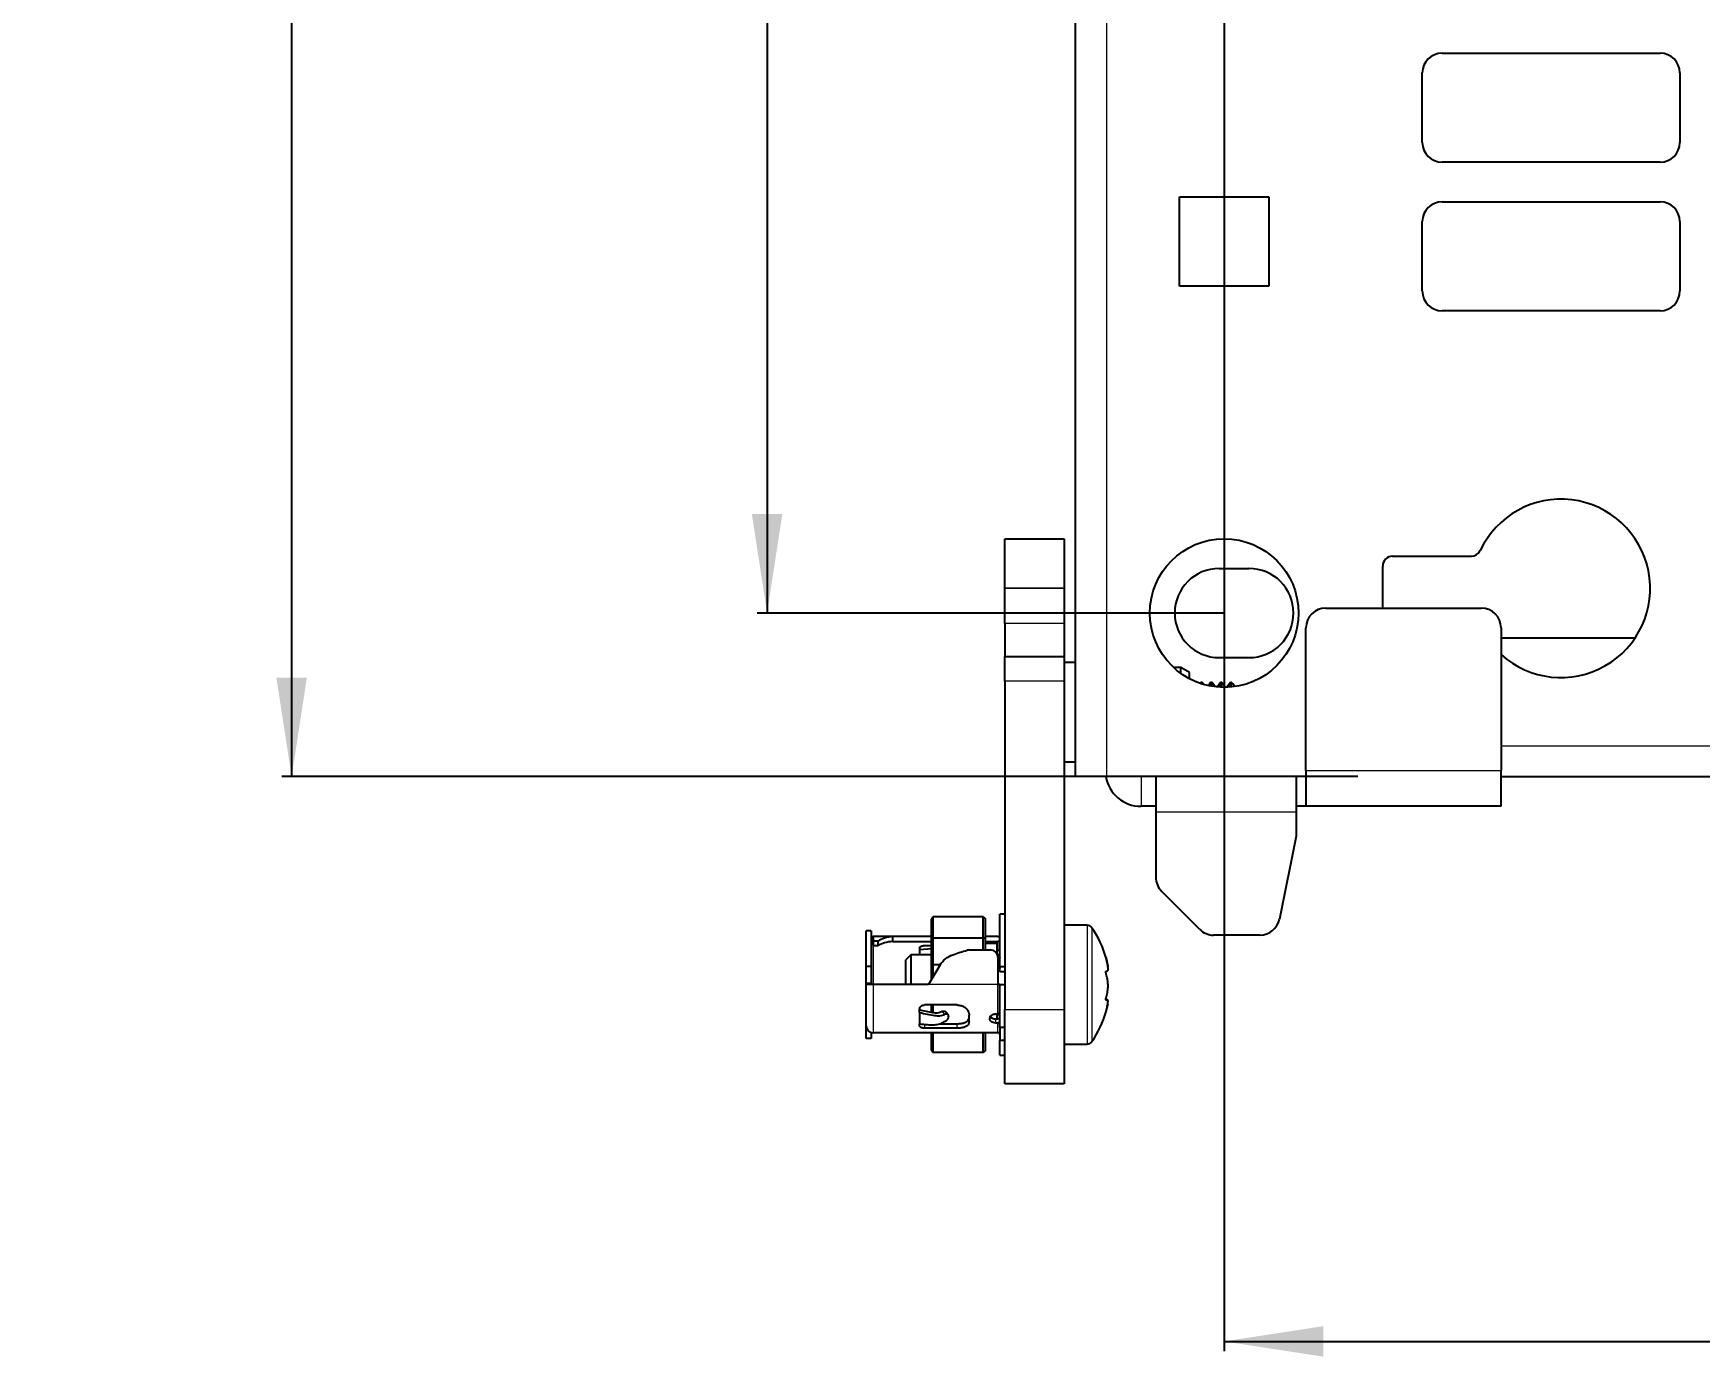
# Model space of a CAD drawing. Header units: millimetres. Extents: x -599 to 823, y -273 to 1990.
# Drawn here: x -598.6 to -430.4, y -116.8 to 16.7 of the extents above; entities that cross this region are included whole.
import ezdxf

# ---------------------------------------------------------------- set-up
doc = ezdxf.new("R2010")
doc.units = ezdxf.units.MM
doc.layers.add('FORMAT', color=7, linetype='Continuous')
doc.styles.add('SLDTEXTSTYLE0', font='TXT', dxfattribs={"width": 0.75})
doc.dimstyles.new('SLDDIMSTYLE0', dxfattribs={"dimtxt": 20, "dimasz": 10, "dimexe": 0, "dimexo": 0.0625, "dimgap": 5, "dimtad": 2, "dimdec": 1, "dimrnd": 1e-09, "dimzin": 12, "dimdsep": 46, "dimtxsty": 'SLDTEXTSTYLE0', "dimsah": 1, "dimcen": 0.09, "dimadec": 0, "dimazin": 3, "dimtfac": 1, "dimtofl": 0, "dimtmove": 0, "dimatfit": 3, "dimfxl": 0, "dimfrac": 2, "dimtolj": 1, "dimtzin": 12, "dimarcsym": 0})

# ---------------------------------------------------------------- blocks, each defined once
blk = doc.blocks.new('_D')
at = {"layer": 'FORMAT'}
for p, q in [((-464.91, 1824.76), (-573.55, 1824.76)), ((-572.55, 1824.76), (-572.55, -58.26)), ((-464.91, -58.26), (-573.55, -58.26))]:
    blk.add_line(p, q, dxfattribs=at)
for points in [[(-572.55, 1824.76), (-574.09, 1814.76), (-571.01, 1814.76)], [(-572.55, -58.26), (-571.01, -48.26), (-574.09, -48.26)]]:
    blk.add_solid(points, dxfattribs=at)
at = {"layer": 'FORMAT', "insert": (-598.33, 853.69), "char_height": 20, "attachment_point": 1, "rotation": 90, "style": 'SLDTEXTSTYLE0'}
blk.add_mtext('1883', dxfattribs=at)
blk = doc.blocks.new('_D_4')
at = {"layer": 'FORMAT'}
for p, q in [((-478.4, 883.24), (-478.4, -116.25)), ((-22.4, 883.24), (-22.4, -116.25)), ((-478.4, -115.25), (-22.4, -115.25))]:
    blk.add_line(p, q, dxfattribs=at)
for points in [[(-478.4, -115.25), (-468.4, -116.79), (-468.4, -113.71)], [(-22.4, -115.25), (-32.4, -113.71), (-32.4, -116.79)]]:
    blk.add_solid(points, dxfattribs=at)
at = {"layer": 'FORMAT', "insert": (-272.57, -89.47), "char_height": 20, "attachment_point": 1, "style": 'SLDTEXTSTYLE0'}
blk.add_mtext('456', dxfattribs=at)
blk = doc.blocks.new('_D_5')
at = {"layer": 'FORMAT'}
for p, q in [((-478.41, 1808.25), (-525.55, 1808.25)), ((-524.55, 1808.25), (-524.55, -41.75)), ((-478.41, -41.75), (-525.55, -41.75))]:
    blk.add_line(p, q, dxfattribs=at)
for points in [[(-524.55, 1808.25), (-526.09, 1798.25), (-523.01, 1798.25)], [(-524.55, -41.75), (-523.01, -31.75), (-526.09, -31.75)]]:
    blk.add_solid(points, dxfattribs=at)
at = {"layer": 'FORMAT', "insert": (-550.33, 853.69), "char_height": 20, "attachment_point": 1, "rotation": 90, "style": 'SLDTEXTSTYLE0'}
blk.add_mtext('1850', dxfattribs=at)

msp = doc.modelspace()

# ---------------------------------------------------------------- linework, layer by layer
at = {"color": 7, "linetype": 'Continuous', "lineweight": 25}
for p, q in [((-493.4, -58.25), (-493.4, 1824.75)), ((-456.4, 14.75), (-434.4, 14.75)), ((-458.4, 5.75), (-458.4, 12.75)), ((-432.4, 12.75), (-432.4, 5.75)), ((-434.4, 3.75), (-456.4, 3.75)), ((-482.9, 0.25), (-473.9, 0.25)), ((-482.9, -8.75), (-482.9, 0.25)), ((-473.9, 0.25), (-473.9, -8.75)), ((-456.4, -0.25), (-434.4, -0.25)), ((-458.4, -9.25), (-458.4, -2.25)), ((-432.4, -2.25), (-432.4, -9.25)), ((-473.9, -8.75), (-482.9, -8.75)), ((-434.4, -11.25), (-456.4, -11.25)), ((-500.55, -34.25), (-494.55, -34.25)), ((-500.55, -39.25), (-500.55, -34.25)), ((-494.55, -34.25), (-494.55, -39.25)), ((-462.4, -41.25), (-462.4, -37.01)), ((-461.4, -36.01), (-453.45, -36.01)), ((-478.9, -37.25), (-475.9, -37.25)), ((-500.55, -42.79), (-500.55, -39.25)), ((-500.55, -39.25), (-500.55, -39.25)), ((-494.55, -39.25), (-494.55, -42.79)), ((-494.55, -39.25), (-494.55, -39.25)), ((-468.15, -41.25), (-452.45, -41.25)), ((-500.55, -42.79), (-500.55, -46.14)), ((-494.55, -42.79), (-494.55, -46.14)), ((-470.15, -57.65), (-470.15, -43.25)), ((-450.45, -43.25), (-450.45, -57.65)), ((-450.45, -44.26), (-436.92, -44.26)), ((-500.55, -46.14), (-494.55, -46.14)), ((-500.55, -48.64), (-500.55, -46.14)), ((-494.55, -46.14), (-494.55, -48.64)), ((-493.4, -46.75), (-494.55, -46.75)), ((-478.9, -46.25), (-475.9, -46.25)), ((-500.55, -48.64), (-500.55, -81.75)), ((-494.55, -48.64), (-494.55, -81.75)), ((-482.77, -47.25), (-483.5, -47.25)), ((-481.9, -47.75), (-482.77, -47.25)), ((-482.77, -47.85), (-482.77, -47.25)), ((-481.9, -48.38), (-481.9, -47.75)), ((-480.77, -48.75), (-480.83, -48.84)), ((-480.63, -48.75), (-480.77, -48.75)), ((-480.77, -48.87), (-480.77, -48.75)), ((-480.49, -48.95), (-480.63, -48.75)), ((-480.63, -48.91), (-480.63, -48.75)), ((-479.77, -48.75), (-480, -49.08)), ((-479.63, -48.75), (-479.77, -48.75)), ((-479.77, -49.12), (-479.77, -48.75)), ((-479.32, -49.19), (-479.63, -48.75)), ((-479.63, -49.15), (-479.63, -48.75)), ((-478.77, -48.75), (-479.1, -49.22)), ((-478.63, -48.75), (-478.77, -48.75)), ((-478.77, -49.24), (-478.77, -48.75)), ((-478.28, -49.25), (-478.63, -48.75)), ((-478.63, -49.25), (-478.63, -48.75)), ((-477.77, -48.75), (-478.12, -49.24)), ((-477.65, -48.75), (-477.77, -48.75)), ((-477.77, -49.22), (-477.77, -48.75)), ((-477.4, -49), (-477.65, -48.75)), ((-477.65, -49.21), (-477.65, -48.75)), ((-477.4, -49.18), (-477.4, -49)), ((-494.55, -56.75), (-493.4, -56.75)), ((-490.3, -58.25), (-493.4, -58.25)), ((-485.3, -58.25), (-490.3, -58.25)), ((-471.15, -58.25), (-485.3, -58.25)), ((-485.3, -58.25), (-485.3, -61.85)), ((-471.15, -58.25), (-471.15, -61.85)), ((-470.15, -58.25), (-471.15, -58.25)), ((-470.15, -57.65), (-470.15, -61.25)), ((-450.45, -61.25), (-450.45, -57.65)), ((-450.45, -58.26), (-49.85, -58.26)), ((-485.3, -61.25), (-486.8, -61.25)), ((-485.3, -61.85), (-485.3, -68.42)), ((-470.15, -61.25), (-471.15, -61.25)), ((-471.15, -61.85), (-471.15, -64.25)), ((-450.45, -61.25), (-470.15, -61.25)), ((-471.15, -64.25), (-472.83, -72.64)), ((-480.89, -73.66), (-484.71, -69.84)), ((-500.55, -72.15), (-501.05, -72.15)), ((-501.05, -77.41), (-501.05, -72.15)), ((-514.05, -73.82), (-514.55, -73.82)), ((-514.55, -77.42), (-514.55, -73.82)), ((-514.05, -73.82), (-514.05, -77.42)), ((-507.83, -72.41), (-507.95, -72.63)), ((-507.95, -74.58), (-507.95, -72.63)), ((-507.83, -72.41), (-507.83, -74.56)), ((-502.75, -72.41), (-507.83, -72.41)), ((-502.75, -74.56), (-502.75, -72.41)), ((-502.55, -72.54), (-502.75, -72.41)), ((-502.55, -72.54), (-502.55, -74.57)), ((-492.22, -73.25), (-494.55, -73.25)), ((-511.85, -74.4), (-513.85, -74.4)), ((-513.35, -74.85), (-513.85, -74.85)), ((-513.85, -74.85), (-513.85, -75.31)), ((-513.85, -75.31), (-513.35, -75.31)), ((-513.35, -75.31), (-513.35, -74.85)), ((-511.85, -74.9), (-511.85, -74.4)), ((-507.95, -74.4), (-511.85, -74.4)), ((-511.85, -74.9), (-507.95, -74.9)), ((-509.15, -75.55), (-509.15, -75.71)), ((-509.15, -75.71), (-507.95, -75.59)), ((-508.65, -75.31), (-507.95, -75.31)), ((-507.83, -74.56), (-507.95, -74.58)), ((-507.95, -77.25), (-507.95, -74.58)), ((-507.83, -74.56), (-507.83, -77.25)), ((-502.75, -74.56), (-507.83, -74.56)), ((-502.75, -75.75), (-502.75, -74.56)), ((-502.55, -74.57), (-502.75, -74.56)), ((-501.25, -74.4), (-502.55, -74.4)), ((-502.55, -74.57), (-502.55, -75.75)), ((-502.55, -74.9), (-501.25, -74.9)), ((-501.35, -75.1), (-502.55, -75.1)), ((-501.35, -75.1), (-501.35, -76.13)), ((-474.79, -74.25), (-479.47, -74.25)), ((-510.05, -76.25), (-510.55, -76.75)), ((-510.55, -79.25), (-510.55, -76.75)), ((-507.95, -76.25), (-510.05, -76.25)), ((-510.05, -76.25), (-510.05, -79.25)), ((-509.15, -75.71), (-509.15, -76.25)), ((-507.09, -77.25), (-508.25, -79.25)), ((-507.83, -77.25), (-507.95, -77.25)), ((-507.95, -78.73), (-507.95, -77.25)), ((-507.1, -77.25), (-507.83, -77.25)), ((-507.83, -77.25), (-507.83, -78.53)), ((-504.15, -75.75), (-502, -75.75)), ((-501.35, -75.8), (-501.25, -75.8)), ((-501.05, -76.25), (-501.29, -76.25)), ((-501.25, -76.5), (-501.25, -79.25)), ((-514.05, -77.42), (-514.55, -77.42)), ((-514.55, -79.12), (-514.55, -77.42)), ((-514.05, -77.42), (-514.05, -79.12)), ((-501.05, -77.81), (-501.25, -77.8)), ((-501.05, -77.41), (-500.55, -77.41)), ((-501.05, -77.94), (-501.05, -77.41)), ((-500.55, -77.94), (-501.05, -77.94)), ((-490.16, -77.4), (-490.13, -77.4)), ((-514.05, -79.12), (-514.55, -79.12)), ((-514.55, -79.25), (-514.55, -79.12)), ((-513.85, -79.25), (-514.55, -79.25)), ((-514.55, -83.4), (-514.55, -79.25)), ((-514.05, -79.12), (-514.05, -79.25)), ((-508.25, -79.25), (-513.85, -79.25)), ((-501.05, -79.25), (-501.25, -79.25)), ((-501.05, -83.57), (-501.05, -79.25)), ((-501.05, -79.25), (-500.55, -79.25)), ((-509.15, -82.07), (-509.15, -81.74)), ((-509.15, -82.07), (-509.15, -83.2)), ((-505.35, -81.3), (-508.65, -81.3)), ((-507.95, -82.02), (-507.95, -81.3)), ((-507.83, -81.3), (-507.83, -82.07)), ((-506.27, -82.31), (-506.5, -82.01)), ((-504.15, -83), (-504.15, -82.32)), ((-501.5, -82.2), (-501.25, -82.2)), ((-501.35, -82.2), (-501.35, -82.7)), ((-501.35, -82.25), (-501.09, -82.25)), ((-500.55, -89.25), (-500.55, -81.75)), ((-494.55, -81.75), (-494.55, -89.25)), ((-490.19, -80.78), (-490.35, -80.78)), ((-514.55, -84.68), (-514.55, -83.4)), ((-514.05, -84.07), (-514.05, -84.68)), ((-511.85, -84.1), (-513.85, -84.1)), ((-501.25, -84.1), (-511.85, -84.1)), ((-509.15, -83.41), (-509.15, -83.2)), ((-505.35, -83.65), (-508.65, -83.65)), ((-507.95, -85.87), (-507.95, -84.1)), ((-507.83, -84.1), (-507.83, -86.09)), ((-507.07, -83.19), (-505.35, -83.19)), ((-506.22, -82.44), (-506.22, -82.47)), ((-502.75, -86.09), (-502.75, -84.1)), ((-502.55, -84.1), (-502.55, -85.96)), ((-502.05, -82.74), (-502.05, -82.62)), ((-501.5, -82.7), (-501.25, -82.7)), ((-501.5, -83.1), (-501.25, -83.1)), ((-500.55, -83.57), (-501.05, -83.57)), ((-501.05, -83.57), (-501.05, -84.88)), ((-514.05, -84.68), (-514.55, -84.68)), ((-500.55, -84.88), (-501.05, -84.88)), ((-501.05, -86.35), (-501.05, -84.88)), ((-494.55, -85.25), (-492.22, -85.25)), ((-507.95, -85.87), (-507.83, -86.09)), ((-502.75, -86.09), (-507.83, -86.09)), ((-502.75, -86.09), (-502.55, -85.96)), ((-501.05, -86.35), (-500.55, -86.35)), ((-494.55, -89.25), (-500.55, -89.25))]:
    msp.add_line(p, q, dxfattribs=at)
at = {"color": 8, "linetype": 'Continuous', "lineweight": 18}
for p, q in [((-490.3, 1824.75), (-490.3, -58.25)), ((-500.55, -39.25), (-494.55, -39.25)), ((-494.55, -39.25), (-500.55, -39.25)), ((-494.55, -42.79), (-500.55, -42.79)), ((-494.55, -48.64), (-500.55, -48.64)), ((-450.45, -55.16), (-49.85, -55.16)), ((-486.8, -58.25), (-486.8, -61.25)), ((-470.15, -57.65), (-450.45, -57.65)), ((-471.15, -61.85), (-485.3, -61.85)), ((-492.22, -73.25), (-492.22, -79.52)), ((-491.78, -73.48), (-491.78, -79.51)), ((-513.85, -75.31), (-513.85, -79.25)), ((-501.25, -75.8), (-501.25, -74.9)), ((-513.85, -79.25), (-513.85, -84.1)), ((-501.25, -79.25), (-508.25, -79.25)), ((-501.25, -82.2), (-501.25, -79.25)), ((-492.22, -79.52), (-492.22, -85.25)), ((-491.78, -79.51), (-491.78, -85.02)), ((-500.55, -81.75), (-494.55, -81.75)), ((-508.65, -83.19), (-508.65, -83.65)), ((-505.35, -83.65), (-505.35, -83.19)), ((-501.5, -82.7), (-501.5, -83.1)), ((-501.25, -84.1), (-501.25, -83.1))]:
    msp.add_line(p, q, dxfattribs=at)
at = {"color": 7, "linetype": 'Continuous', "lineweight": 25, "flags": 128}
for points in [[(-513.85, -74.4), (-513.99, -74.41), (-514.05, -74.43)], [(-501.05, -74.87), (-501.11, -74.89), (-501.25, -74.9)], [(-501.05, -75.78), (-501.11, -75.79), (-501.25, -75.8)], [(-490.13, -77.35), (-490.25, -76.83), (-490.31, -76.58)], [(-501.35, -82.37), (-501.31, -82.29), (-501.29, -82.25)], [(-501.05, -82.32), (-501.05, -82.3), (-501.06, -82.28), (-501.08, -82.26), (-501.11, -82.24), (-501.14, -82.22), (-501.17, -82.21), (-501.21, -82.2), (-501.25, -82.2)], [(-490.32, -81.95), (-490.25, -81.68), (-490.13, -81.17)], [(-501.05, -82.72), (-501.11, -82.71), (-501.25, -82.7)]]:
    msp.add_lwpolyline(points, dxfattribs=at)
at = {"color": 7, "linetype": 'Continuous', "lineweight": 25}
msp.add_circle((-478.4, -41.75), 7.5, dxfattribs=at)
for centre, radius, start, end in [((-456.4, 12.75), 2, 90, 180), ((-434.4, 12.75), 2, 0, 90), ((-456.4, 5.75), 2, 180, 270), ((-434.4, 5.75), 2, 270, 0), ((-456.4, -2.25), 2, 90, 180), ((-434.4, -2.25), 2, 0, 90), ((-456.4, -9.25), 2, 180, 270), ((-434.4, -9.25), 2, 270, 0), ((-444.4, -39.26), 9, 227.7612, 154.8493), ((-461.4, -37.01), 1, 90, 180), ((-453.45, -35.01), 1, 270, 334.8493), ((-478.9, -41.75), 4.5, 90, 270), ((-475.9, -41.75), 4.5, 270, 90), ((-468.15, -43.25), 2, 90, 180), ((-452.45, -43.25), 2, 0, 90), ((-486.8, -57.65), 3.6, 189.5941, 270), ((-483.3, -68.42), 2, 180, 225), ((-492.22, -73.79), 0.54, 35.2515, 90), ((-499.95, -79.25), 10, 15.4963, 35.2515), ((-479.47, -72.25), 2, 225, 270), ((-474.79, -72.25), 2, 270, 348.6901), ((-513.85, -75.1), 0.2, 90, 180), ((-501.25, -74.2), 0.2, 270, 0), ((-504.15, -76.5), 0.75, 90, 105.0484), ((-502, -76.5), 0.75, 0, 90), ((-501.15, -76.17), 0.0996, 305.5332, 356.0721), ((-499.95, -79.25), 10, 324.7485, 344.3485), ((-513.85, -83.4), 0.7, 180, 270), ((-501.23, -83.28), 0.183, 7.3339, 95.8124), ((-501.25, -84.3), 0.2, 0, 90), ((-492.22, -84.71), 0.54, 270, 324.7485)]:
    msp.add_arc(centre, radius, start, end, dxfattribs=at)
for points, knots in [([(-513.85, -74.4), (-513.85, -74.43), (-513.85, -74.49), (-513.85, -74.74), (-513.85, -74.85)], [0, 0, 0, 0, 0.559866, 1, 1, 1, 1]), ([(-511.85, -74.4), (-512.13, -74.43), (-512.63, -74.49), (-513.13, -74.74), (-513.35, -74.85)], [0, 0, 0, 0, 0.559911, 1, 1, 1, 1]), ([(-511.85, -74.9), (-512.13, -74.92), (-512.63, -74.97), (-513.13, -75.2), (-513.35, -75.31)], [0, 0, 0, 0, 0.559868, 1, 1, 1, 1]), ([(-509.15, -75.55), (-509.14, -75.52), (-509.13, -75.46), (-509.05, -75.39), (-508.92, -75.34), (-508.78, -75.31), (-508.69, -75.31), (-508.65, -75.31)], [0, 0, 0, 0, 0.214295, 0.42863, 0.64223, 0.856153, 1, 1, 1, 1]), ([(-507.09, -77.25), (-506.93, -77.03), (-506.57, -76.59), (-505.59, -76.12), (-504.83, -75.91), (-504.35, -75.78)], [0, 0, 0, 0, 0.254027, 0.526591, 1, 1, 1, 1]), ([(-501.05, -76.48), (-501.05, -76.49), (-501.05, -76.5), (-501.07, -76.53), (-501.11, -76.56), (-501.18, -76.57), (-501.24, -76.58), (-501.26, -76.59)], [0, 0, 0, 0, 0.187462, 0.362386, 0.517277, 0.750642, 1, 1, 1, 1]), ([(-490.35, -82.05), (-490.35, -82.05), (-490.35, -82.04), (-490.34, -82.02), (-490.3, -81.87), (-490.22, -81.55), (-490.15, -81.18), (-490.12, -80.9), (-490.14, -80.75), (-490.22, -80.79), (-490.3, -80.82), (-490.33, -80.81), (-490.34, -80.79), (-490.35, -80.77), (-490.35, -80.75), (-490.35, -80.72), (-490.34, -80.66), (-490.28, -80.42), (-490.19, -80.06), (-490.12, -79.57), (-490.13, -79.07), (-490.19, -78.64), (-490.27, -78.32), (-490.33, -78.1), (-490.34, -78.03), (-490.35, -77.99), (-490.35, -77.96), (-490.35, -77.94), (-490.34, -77.91), (-490.29, -77.87), (-490.21, -77.88), (-490.14, -77.85), (-490.12, -77.7), (-490.14, -77.38), (-490.22, -76.99), (-490.3, -76.65), (-490.33, -76.51), (-490.35, -76.47), (-490.35, -76.45), (-490.35, -76.45), (-490.35, -76.46), (-490.34, -76.49), (-490.3, -76.63), (-490.27, -76.76), (-490.25, -76.85)], [0, 0, 0, 0, 0.002669, 0.006422, 0.016822, 0.063309, 0.118617, 0.153644, 0.188957, 0.265945, 0.291246, 0.303925, 0.310299, 0.31305, 0.315831, 0.318218, 0.322425, 0.335452, 0.396277, 0.457638, 0.493644, 0.54503, 0.602606, 0.617005, 0.624239, 0.627149, 0.630093, 0.632606, 0.636406, 0.647212, 0.695726, 0.751897, 0.78647, 0.821241, 0.889001, 0.922439, 0.936242, 0.940574, 0.943357, 0.945726, 0.94809, 0.952284, 0.965237, 1, 1, 1, 1]), ([(-490.13, -77.39), (-490.12, -77.39), (-490.12, -77.4), (-490.13, -77.35), (-490.13, -77.35)], [0, 0, 0, 0, 0.9633745, 1, 1, 1, 1]), ([(-501.05, -77.54), (-501.05, -77.55), (-501.05, -77.57), (-501.07, -77.59), (-501.11, -77.61), (-501.18, -77.61), (-501.22, -77.6), (-501.25, -77.6)], [0, 0, 0, 0, 0.195302, 0.377541, 0.538909, 0.761383, 1, 1, 1, 1]), ([(-509.15, -81.74), (-509.14, -81.69), (-509.13, -81.6), (-509.05, -81.46), (-508.92, -81.36), (-508.78, -81.31), (-508.69, -81.3), (-508.65, -81.3)], [0, 0, 0, 0, 0.214373, 0.428779, 0.642592, 0.856666, 1, 1, 1, 1]), ([(-509.15, -81.78), (-508.72, -81.87), (-508.13, -82.01), (-507.31, -82.12), (-507.02, -82), (-506.88, -81.94)], [0, 0, 0, 0, 0.5666604, 0.7809048, 1, 1, 1, 1]), ([(-509.15, -82.07), (-508.65, -82.17), (-507.98, -82.32), (-507.09, -82.43), (-506.78, -82.31), (-506.63, -82.25)], [0, 0, 0, 0, 0.587693, 0.790818, 1, 1, 1, 1]), ([(-506.88, -81.94), (-506.83, -81.93), (-506.73, -81.9), (-506.61, -81.92), (-506.56, -81.95), (-506.54, -81.97)], [0, 0, 0, 0, 0.3691258, 0.7382556, 1, 1, 1, 1]), ([(-506.22, -82.44), (-506.23, -82.4), (-506.24, -82.33), (-506.31, -82.25), (-506.42, -82.22), (-506.54, -82.22), (-506.6, -82.24), (-506.63, -82.25)], [0, 0, 0, 0, 0.225883, 0.451767, 0.67765, 0.903524, 1, 1, 1, 1]), ([(-506.5, -82.01), (-506.51, -82), (-506.52, -81.98), (-506.54, -81.97), (-506.54, -81.97)], [0, 0, 0, 0, 0.872289, 1, 1, 1, 1]), ([(-505.35, -81.3), (-505.21, -81.31), (-504.94, -81.34), (-504.59, -81.52), (-504.32, -81.79), (-504.17, -82.07), (-504.16, -82.25), (-504.15, -82.32)], [0, 0, 0, 0, 0.213238, 0.42649, 0.63916, 0.849598, 1, 1, 1, 1]), ([(-502.05, -82.62), (-502.04, -82.57), (-502.03, -82.48), (-501.94, -82.36), (-501.8, -82.26), (-501.64, -82.21), (-501.54, -82.2), (-501.5, -82.2)], [0, 0, 0, 0, 0.214305, 0.42865, 0.642279, 0.856223, 1, 1, 1, 1]), ([(-509.15, -83.2), (-508.65, -83.26), (-507.98, -83.35), (-507.09, -83.24), (-506.78, -83.07), (-506.63, -82.98)], [0, 0, 0, 0, 0.587693, 0.790818, 1, 1, 1, 1]), ([(-508.65, -83.65), (-508.71, -83.64), (-508.82, -83.64), (-508.97, -83.6), (-509.08, -83.54), (-509.14, -83.48), (-509.15, -83.43), (-509.15, -83.41)], [0, 0, 0, 0, 0.214445, 0.428893, 0.643239, 0.857188, 1, 1, 1, 1]), ([(-506.63, -82.98), (-506.58, -82.96), (-506.48, -82.9), (-506.35, -82.79), (-506.26, -82.65), (-506.23, -82.55), (-506.22, -82.49), (-506.22, -82.47)], [0, 0, 0, 0, 0.225867, 0.451734, 0.677598, 0.903479, 1, 1, 1, 1]), ([(-505.35, -83.19), (-505.21, -83.19), (-504.94, -83.18), (-504.59, -83.08), (-504.32, -82.93), (-504.17, -82.74), (-504.16, -82.59), (-504.15, -82.53)], [0, 0, 0, 0, 0.212875, 0.425767, 0.637937, 0.847353, 1, 1, 1, 1]), ([(-504.15, -83), (-504.16, -83.08), (-504.19, -83.25), (-504.39, -83.44), (-504.68, -83.57), (-505.02, -83.64), (-505.25, -83.64), (-505.35, -83.65)], [0, 0, 0, 0, 0.212833, 0.42585, 0.635542, 0.846587, 1, 1, 1, 1]), ([(-501.5, -83.1), (-501.56, -83.09), (-501.68, -83.09), (-501.85, -83.03), (-501.97, -82.94), (-502.04, -82.84), (-502.05, -82.77), (-502.05, -82.74)], [0, 0, 0, 0, 0.2143929, 0.4287887, 0.6430611, 0.8568545, 1, 1, 1, 1]), ([(-502.01, -82.47), (-501.99, -82.51), (-501.94, -82.58), (-501.8, -82.65), (-501.64, -82.7), (-501.54, -82.7), (-501.5, -82.7)], [0, 0, 0, 0, 0.252501, 0.531568, 0.811143, 1, 1, 1, 1])]:
    msp.add_open_spline(points, degree=3, knots=knots, dxfattribs=at)
at = {"color": 8, "linetype": 'Continuous', "lineweight": 18}
msp.add_open_spline([(-506.63, -82.25), (-506.67, -82.2), (-506.74, -82.11), (-506.82, -82.01), (-506.86, -81.96), (-506.88, -81.94)], degree=3, knots=[0, 0, 0, 0, 0.502362, 0.815418, 1, 1, 1, 1], dxfattribs=at)

# ---------------------------------------------------------------- dimensions: what is measured, and where the dimension line sits
at = {"layer": 'FORMAT'}
for base, p1, p2, angle, picture, middle in [((-572.55, -58.26), (-464.9, 1824.76), (-464.9, -58.26), 90, '_D', (-572.55, 883.25)), ((-524.55, -41.75), (-478.4, 1808.25), (-478.4, -41.75), 90, '_D_5', (-524.55, 883.25)), ((-22.4, -115.25), (-478.4, 883.25), (-22.4, 883.25), 0, '_D_4', (-250.4, -115.25))]:
    dim = msp.add_linear_dim(base=base, p1=p1, p2=p2, angle=angle, dimstyle='SLDDIMSTYLE0', dxfattribs=at)
    dim.commit()
    dim.dimension.update_dxf_attribs({"geometry": picture, "text_midpoint": middle, "dimtype": 160})

doc.saveas('drawing.dxf')
